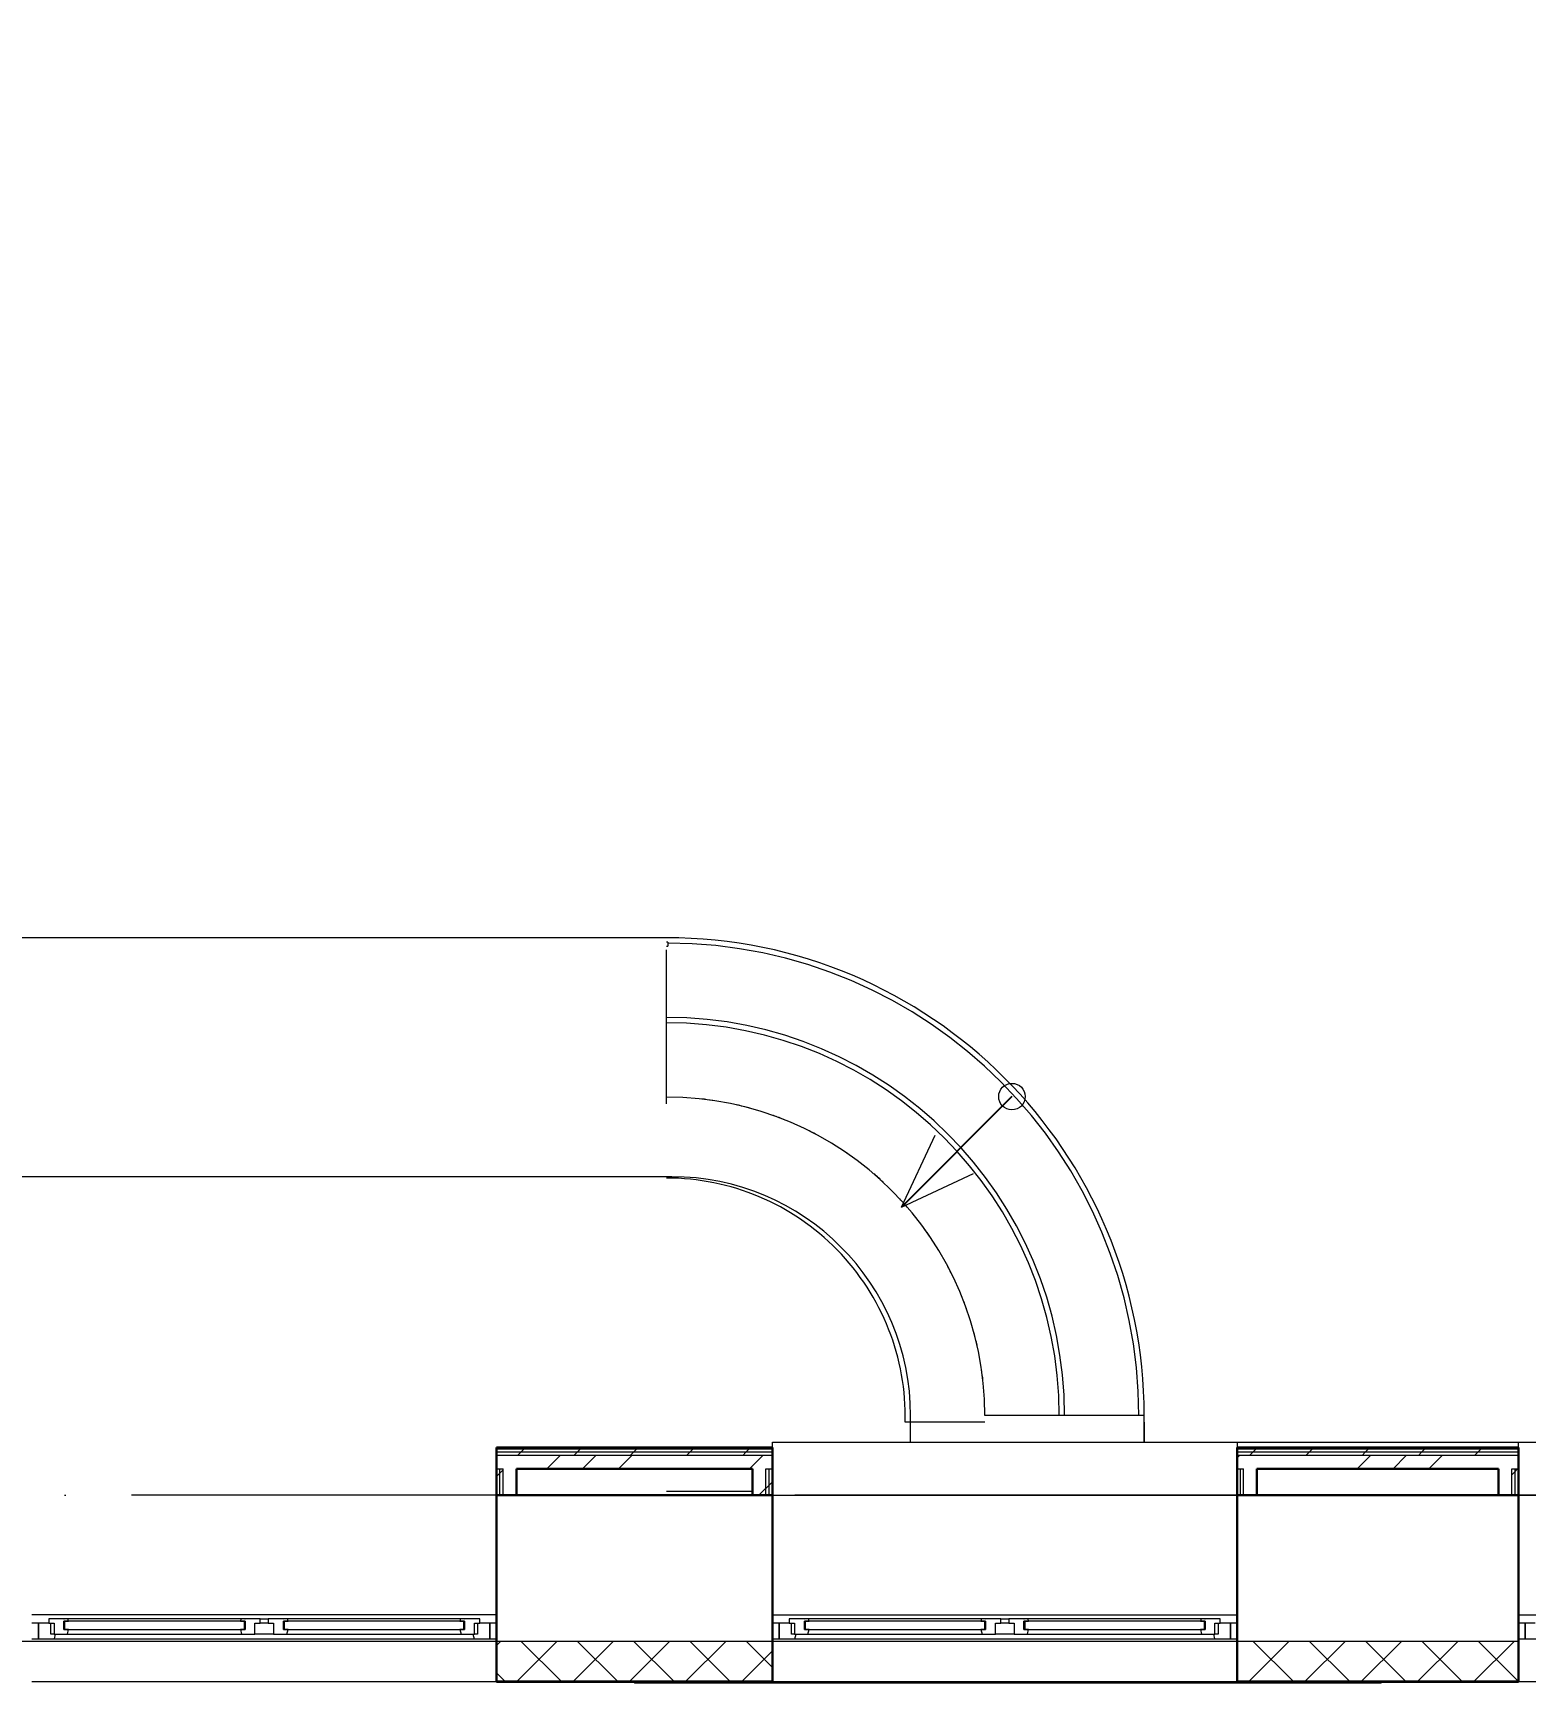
# Model space of a CAD drawing. Header units: millimetres. Extents: x -586848 to 520591, y -385801 to 675781.
# Drawn here: x -33058 to -27437, y -327633 to -321419 of the extents above; entities that cross this region are included whole.
import ezdxf
from ezdxf import colors
from ezdxf.entities.mleader import LeaderData, LeaderLine
from ezdxf.math import Vec2, Vec3

# ---------------------------------------------------------------- set-up
doc = ezdxf.new("R2010")
doc.units = ezdxf.units.MM
doc.linetypes.add('ADSK_Линия сетки', pattern=[25, 20, -2.5, 0, -2.5])
for name, color, linetype, lineweight in [('_ Окна', 7, 'Continuous', 9), ('RC-Выноски', 7, 'Continuous', 0), ('Аннотация', 7, 'Continuous', 18), ('Лестницы', 252, 'Continuous', 9), ('Линии', 7, 'Continuous', 9), ('Ограждение', 252, 'Continuous', 9), ('Окна', 252, 'Continuous', 9), ('Оси', 252, 'Continuous', 9), ('Перекрытие', 252, 'Continuous', 18), ('Стены внутренние', 7, 'Continuous', 18), ('Стены наружные', 7, 'Continuous', 18), ('Стены штриховка', 7, 'Continuous', 9)]:
    doc.layers.add(name, color=color, linetype=linetype, lineweight=lineweight)
doc.layers.add('Узлы', color=7, linetype='Continuous')
doc.styles.add('RubezhCAD', font='', dxfattribs={"oblique": 10})
doc.styles.get('RubezhCAD').set_extended_font_data('GOST type A')

# ---------------------------------------------------------------- blocks, each defined once
blk = doc.blocks.new('2 этаж')
at = {"layer": '_ Окна', "color": 251, "true_color": 0x636466}
for p, q in [((150476, 16478.7), (150451, 16478.7)), ((150476, 16420.7), (150476, 16478.7)), ((150574, 16486.7), (150571, 16486.7)), ((150571, 16486.7), (150571, 16454.7)), ((151251, 16486.7), (150574, 16486.7)), ((150574, 16486.7), (150574, 16454.7)), ((150574, 16454.7), (150574, 16486.7)), ((151251, 16454.7), (151251, 16486.7)), ((151251, 16486.7), (151251, 16454.7)), ((151254, 16486.7), (151251, 16486.7)), ((151254, 16454.7), (151254, 16486.7)), ((151401, 16486.7), (151398, 16486.7)), ((151398, 16486.7), (151398, 16454.7)), ((152078, 16486.7), (151401, 16486.7)), ((151401, 16486.7), (151401, 16454.7)), ((151401, 16454.7), (151401, 16486.7)), ((152078, 16454.7), (152078, 16486.7)), ((152078, 16486.7), (152078, 16454.7)), ((152081, 16486.7), (152078, 16486.7)), ((152081, 16454.7), (152081, 16486.7)), ((152201, 16478.7), (152176, 16478.7)), ((152176, 16478.7), (152176, 16420.7)), ((153266, 16478.7), (153241, 16478.7)), ((153266, 16420.7), (153266, 16478.7)), ((153364, 16486.7), (153361, 16486.7)), ((153361, 16486.7), (153361, 16454.7)), ((154041, 16486.7), (153364, 16486.7)), ((153364, 16486.7), (153364, 16454.7)), ((153364, 16454.7), (153364, 16486.7)), ((154041, 16454.7), (154041, 16486.7)), ((154041, 16486.7), (154041, 16454.7)), ((154044, 16486.7), (154041, 16486.7)), ((154044, 16454.7), (154044, 16486.7)), ((154191, 16486.7), (154188, 16486.7)), ((154188, 16486.7), (154188, 16454.7)), ((154868, 16486.7), (154191, 16486.7)), ((154191, 16486.7), (154191, 16454.7)), ((154191, 16454.7), (154191, 16486.7)), ((154868, 16454.7), (154868, 16486.7)), ((154868, 16486.7), (154868, 16454.7)), ((154871, 16486.7), (154868, 16486.7)), ((154871, 16454.7), (154871, 16486.7)), ((154991, 16478.7), (154966, 16478.7)), ((154966, 16478.7), (154966, 16420.7)), ((156076, 16478.7), (156051, 16478.7)), ((156076, 16420.7), (156076, 16478.7)), ((150451, 16420.7), (150476, 16420.7)), ((150571, 16454.7), (150574, 16454.7)), ((150574, 16454.7), (151251, 16454.7)), ((151251, 16454.7), (151254, 16454.7)), ((151398, 16454.7), (151401, 16454.7)), ((151401, 16454.7), (152078, 16454.7)), ((152078, 16454.7), (152081, 16454.7)), ((152176, 16420.7), (152201, 16420.7)), ((153241, 16420.7), (153266, 16420.7)), ((153361, 16454.7), (153364, 16454.7)), ((153364, 16454.7), (154041, 16454.7)), ((154041, 16454.7), (154044, 16454.7)), ((154188, 16454.7), (154191, 16454.7)), ((154191, 16454.7), (154868, 16454.7)), ((154868, 16454.7), (154871, 16454.7)), ((154966, 16420.7), (154991, 16420.7)), ((156051, 16420.7), (156076, 16420.7))]:
    blk.add_line(p, q, dxfattribs=at)
at = {"layer": '_ Окна', "color": 251, "lineweight": 18, "true_color": 0x636466}
for p, q in [((150514, 16478.7), (150476, 16478.7)), ((150476, 16478.7), (150476, 16420.7)), ((150570, 16495.7), (150514, 16495.7)), ((150514, 16495.7), (150514, 16478.7)), ((150514, 16478.7), (150534, 16478.7)), ((150522, 16437.7), (150522, 16478.7)), ((150534, 16478.7), (150534, 16437.7)), ((150571, 16494.7), (150570, 16495.7)), ((150572, 16495.7), (150571, 16494.7)), ((150571, 16454.7), (150571, 16486.7)), ((150571, 16486.7), (150589, 16486.7)), ((150586.6, 16495.7), (150572, 16495.7)), ((150589, 16486.7), (150586.6, 16495.7)), ((151238.4, 16495.7), (151236, 16486.7)), ((151236, 16486.7), (151254, 16486.7)), ((151253, 16495.7), (151238.4, 16495.7)), ((151254, 16494.7), (151253, 16495.7)), ((151255, 16495.7), (151254, 16494.7)), ((151254, 16486.7), (151254, 16454.7)), ((151311, 16495.7), (151255, 16495.7)), ((151291, 16437.7), (151291, 16478.7)), ((151291, 16478.7), (151311, 16478.7)), ((151311, 16478.7), (151311, 16495.7)), ((151397, 16495.7), (151341, 16495.7)), ((151341, 16495.7), (151341, 16478.7)), ((151341, 16478.7), (151361, 16478.7)), ((151361, 16478.7), (151361, 16437.7)), ((151398, 16494.7), (151397, 16495.7)), ((151399, 16495.7), (151398, 16494.7)), ((151398, 16454.7), (151398, 16486.7)), ((151398, 16486.7), (151416, 16486.7)), ((151413.6, 16495.7), (151399, 16495.7)), ((151416, 16486.7), (151413.6, 16495.7)), ((152065.4, 16495.7), (152063, 16486.7)), ((152063, 16486.7), (152081, 16486.7)), ((152080, 16495.7), (152065.4, 16495.7)), ((152081, 16494.7), (152080, 16495.7)), ((152082, 16495.7), (152081, 16494.7)), ((152081, 16486.7), (152081, 16454.7)), ((152138, 16495.7), (152082, 16495.7)), ((152118, 16437.7), (152118, 16478.7)), ((152118, 16478.7), (152138, 16478.7)), ((152130, 16478.7), (152130, 16437.7)), ((152138, 16478.7), (152138, 16495.7)), ((152176, 16478.7), (152138, 16478.7)), ((152176, 16420.7), (152176, 16478.7)), ((153304, 16478.7), (153266, 16478.7)), ((153266, 16478.7), (153266, 16420.7)), ((153360, 16495.7), (153304, 16495.7)), ((153304, 16495.7), (153304, 16478.7)), ((153304, 16478.7), (153324, 16478.7)), ((153312, 16437.7), (153312, 16478.7)), ((153324, 16478.7), (153324, 16437.7)), ((153361, 16494.7), (153360, 16495.7)), ((153362, 16495.7), (153361, 16494.7)), ((153361, 16454.7), (153361, 16486.7)), ((153361, 16486.7), (153379, 16486.7)), ((153376.6, 16495.7), (153362, 16495.7)), ((153379, 16486.7), (153376.6, 16495.7)), ((154028.4, 16495.7), (154026, 16486.7)), ((154026, 16486.7), (154044, 16486.7)), ((154043, 16495.7), (154028.4, 16495.7)), ((154044, 16494.7), (154043, 16495.7)), ((154045, 16495.7), (154044, 16494.7)), ((154044, 16486.7), (154044, 16454.7)), ((154101, 16495.7), (154045, 16495.7)), ((154081, 16437.7), (154081, 16478.7)), ((154081, 16478.7), (154101, 16478.7)), ((154101, 16478.7), (154101, 16495.7)), ((154187, 16495.7), (154131, 16495.7)), ((154131, 16495.7), (154131, 16478.7)), ((154131, 16478.7), (154151, 16478.7)), ((154151, 16478.7), (154151, 16437.7)), ((154188, 16494.7), (154187, 16495.7)), ((154189, 16495.7), (154188, 16494.7)), ((154188, 16454.7), (154188, 16486.7)), ((154188, 16486.7), (154206, 16486.7)), ((154203.6, 16495.7), (154189, 16495.7)), ((154206, 16486.7), (154203.6, 16495.7)), ((154855.4, 16495.7), (154853, 16486.7)), ((154853, 16486.7), (154871, 16486.7)), ((154870, 16495.7), (154855.4, 16495.7)), ((154871, 16494.7), (154870, 16495.7)), ((154872, 16495.7), (154871, 16494.7)), ((154871, 16486.7), (154871, 16454.7)), ((154928, 16495.7), (154872, 16495.7)), ((154908, 16437.7), (154908, 16478.7)), ((154908, 16478.7), (154928, 16478.7)), ((154920, 16478.7), (154920, 16437.7)), ((154928, 16478.7), (154928, 16495.7)), ((154966, 16478.7), (154928, 16478.7)), ((154966, 16420.7), (154966, 16478.7)), ((156114, 16478.7), (156076, 16478.7)), ((156076, 16478.7), (156076, 16420.7)), ((150476, 16420.7), (150535.5, 16420.7)), ((150534, 16437.7), (150522, 16437.7)), ((150534, 16437.7), (150584.5, 16437.7)), ((150535.5, 16420.7), (150540, 16437.7)), ((150589, 16454.7), (150571, 16454.7)), ((150584.5, 16437.7), (150589, 16454.7)), ((151254, 16454.7), (151236, 16454.7)), ((151236, 16454.7), (151240.6, 16437.7)), ((151240.6, 16437.7), (151291, 16437.7)), ((151361, 16437.7), (151411.5, 16437.7)), ((151416, 16454.7), (151398, 16454.7)), ((151411.5, 16437.7), (151416, 16454.7)), ((152081, 16454.7), (152063, 16454.7)), ((152063, 16454.7), (152067.6, 16437.7)), ((152067.6, 16437.7), (152118, 16437.7)), ((152112, 16437.7), (152116.6, 16420.7)), ((152116.6, 16420.7), (152176, 16420.7)), ((152130, 16437.7), (152118, 16437.7)), ((153266, 16420.7), (153325.5, 16420.7)), ((153324, 16437.7), (153312, 16437.7)), ((153324, 16437.7), (153374.5, 16437.7)), ((153325.5, 16420.7), (153330, 16437.7)), ((153379, 16454.7), (153361, 16454.7)), ((153374.5, 16437.7), (153379, 16454.7)), ((154044, 16454.7), (154026, 16454.7)), ((154026, 16454.7), (154030.6, 16437.7)), ((154030.6, 16437.7), (154081, 16437.7)), ((154151, 16437.7), (154201.5, 16437.7)), ((154206, 16454.7), (154188, 16454.7)), ((154201.5, 16437.7), (154206, 16454.7)), ((154871, 16454.7), (154853, 16454.7)), ((154853, 16454.7), (154857.6, 16437.7)), ((154857.6, 16437.7), (154908, 16437.7)), ((154902, 16437.7), (154906.6, 16420.7)), ((154906.6, 16420.7), (154966, 16420.7)), ((154920, 16437.7), (154908, 16437.7)), ((156076, 16420.7), (156135.5, 16420.7))]:
    blk.add_line(p, q, dxfattribs=at)
at = {"layer": 'Аннотация', "color": 251, "lineweight": 20, "true_color": 0x636466}
for q in [(153853.4, 18317.7), (153998.5, 18172.6)]:
    blk.add_line((153726.6, 18045.8), q, dxfattribs=at)
blk.add_circle((154143.1, 18462.3), 50, dxfattribs=at)
at = {"layer": 'Лестницы', "color": 251, "true_color": 0x636466}
for radius, start, end in [(1800, 0, 90), (1780, 0, 89.8388), (1500, 0, 90), (1480, 0, 90), (1200, 81.63383, 83.64221), (1200, 74.94117, 77.22402), (1200, 68.48795, 70.6478), (1200, 62.115, 63.34649), (1200, 54.02414, 55.76607), (1200, 47.12911, 49.37361), (1200, 40.62639, 42.87089), (1200, 34.23393, 35.97586), (1200, 26.65351, 27.885), (1200, 19.3522, 21.51205), (1200, 12.77598, 15.05883), (1200, 6.35779, 8.36617)]:
    blk.add_arc((152841.3, 17260.7), radius, start, end, dxfattribs=at)
at = {"layer": 'Линии', "color": 251, "ltscale": 100, "true_color": 0x636466}
for p, q in [((152841.3, 18435.7), (152841.3, 19015.7)), ((154041.3, 17235.7), (153741.1, 17235.7)), ((154641.3, 17235.7), (154641.3, 17160.7))]:
    blk.add_line(p, q, dxfattribs=at)
at = {"layer": 'Линии', "color": 251, "true_color": 0x636466}
blk.add_arc((152841.3, 17255.7), 900, 358.72666, 90, dxfattribs=at)
at = {"layer": 'Ограждение', "color": 251, "true_color": 0x636466}
for p, q in [((152841.3, 19060.7), (139936, 19060.7)), ((152846.3, 19044), (152841.3, 19044)), ((152841.3, 19029), (152846.3, 19029)), ((152846.3, 19044), (152846.3, 19029)), ((152841.3, 18160.7), (138751, 18160.7)), ((153241, 17140.7), (153241, 17160.7)), ((153241, 17160.7), (158366, 17160.7)), ((153241, 17140.7), (153241, 17160.7)), ((153241, 17160.7), (154991, 17160.7)), ((154991, 17160.7), (154991, 17140.7)), ((156051, 17140.7), (156051, 17160.7)), ((156051, 17160.7), (157801, 17160.7)), ((153241, 16960.7), (154991, 16960.7)), ((156051, 16960.7), (157801, 16960.7)), ((152201, 16510.7), (150451, 16510.7)), ((153241, 16510.7), (154991, 16510.7)), ((156051, 16510.7), (157801, 16510.7))]:
    blk.add_line(p, q, dxfattribs=at)
at = {"layer": 'Окна', "color": 251, "true_color": 0x636466}
for p, q in [((150572, 16495.7), (150570, 16495.7)), ((151238.4, 16495.7), (150586.6, 16495.7)), ((151255, 16495.7), (151253, 16495.7)), ((151311, 16495.7), (151341, 16495.7)), ((151341, 16478.7), (151311, 16478.7)), ((151399, 16495.7), (151397, 16495.7)), ((152065.4, 16495.7), (151413.6, 16495.7)), ((152082, 16495.7), (152080, 16495.7)), ((153362, 16495.7), (153360, 16495.7)), ((154028.4, 16495.7), (153376.6, 16495.7)), ((154045, 16495.7), (154043, 16495.7)), ((154101, 16495.7), (154131, 16495.7)), ((154131, 16478.7), (154101, 16478.7)), ((154189, 16495.7), (154187, 16495.7)), ((154855.4, 16495.7), (154203.6, 16495.7)), ((154872, 16495.7), (154870, 16495.7)), ((150535.5, 16420.7), (152116.6, 16420.7)), ((150584.5, 16437.7), (151240.6, 16437.7)), ((151361, 16437.7), (151291, 16437.7)), ((151411.5, 16437.7), (152067.6, 16437.7)), ((153325.5, 16420.7), (154906.6, 16420.7)), ((153374.5, 16437.7), (154030.6, 16437.7)), ((154151, 16437.7), (154081, 16437.7)), ((154201.5, 16437.7), (154857.6, 16437.7))]:
    blk.add_line(p, q, dxfattribs=at)
at = {"layer": 'Оси', "color": 251, "linetype": 'ADSK_Линия сетки', "ltscale": 100, "true_color": 0x636466}
blk.add_line((165326, 16960.7), (93603.7, 16960.7), dxfattribs=at)
at = {"layer": 'Перекрытие', "color": 251, "ltscale": 100, "true_color": 0x636466}
for p, q in [((152861.3, 18160.7), (152841.3, 18160.7)), ((153761.3, 17160.7), (153761.3, 17260.7)), ((154641.3, 17260.7), (154041.3, 17260.7)), ((154641.3, 17160.7), (154641.3, 17260.7))]:
    blk.add_line(p, q, dxfattribs=at)
at = {"layer": 'Перекрытие', "color": 251, "true_color": 0x636466}
for centre, radius in [((152841.3, 17260.7), 1200), ((152861.3, 17260.7), 900)]:
    blk.add_arc(centre, radius, 0, 90, dxfattribs=at)
at = {"layer": 'Стены внутренние', "color": 251, "lineweight": 30, "true_color": 0x636466}
for p, q in [((152201, 16960.7), (152201, 16258.7)), ((152276, 16960.7), (153166, 16960.7)), ((153241, 16960.7), (153241, 16258.7)), ((154991, 16960.7), (154991, 16258.7)), ((155976, 16960.7), (155066, 16960.7)), ((156051, 16960.7), (156051, 16258.7)), ((152201, 16258.7), (153241, 16258.7)), ((154991, 16258.7), (156051, 16258.7))]:
    blk.add_line(p, q, dxfattribs=at)
at = {"layer": 'Стены внутренние', "color": 251, "true_color": 0x636466}
for p, q in [((156051, 16410.7), (149386, 16410.7)), ((152201, 16258.7), (150451, 16258.7)), ((154991, 16258.7), (153241, 16258.7)), ((157801, 16258.7), (156051, 16258.7))]:
    blk.add_line(p, q, dxfattribs=at)
at = {"layer": 'Стены внутренние', "color": 251, "linetype": 'Continuous', "lineweight": 9, "true_color": 0x636466}
for p, q in [((152201, 16395.4), (152216.4, 16410.7)), ((152278.5, 16260.7), (152428.5, 16410.7)), ((152444.3, 16260.7), (152294.3, 16410.7)), ((152490.6, 16260.7), (152640.6, 16410.7)), ((152656.4, 16260.7), (152506.4, 16410.7)), ((152702.8, 16260.7), (152852.8, 16410.7)), ((152868.6, 16260.7), (152718.6, 16410.7)), ((152914.9, 16260.7), (153064.9, 16410.7)), ((153080.7, 16260.7), (152930.7, 16410.7)), ((153239, 16314.6), (153142.8, 16410.7)), ((155036.2, 16260.7), (155186.2, 16410.7)), ((155202, 16260.7), (155052, 16410.7)), ((155248.3, 16260.7), (155398.3, 16410.7)), ((155414.2, 16260.7), (155264.2, 16410.7)), ((155460.5, 16260.7), (155610.5, 16410.7)), ((155626.3, 16260.7), (155476.3, 16410.7)), ((155672.6, 16260.7), (155822.6, 16410.7)), ((155838.4, 16260.7), (155688.4, 16410.7)), ((155884.7, 16260.7), (156034.7, 16410.7)), ((156049, 16262.3), (155900.6, 16410.7)), ((153127, 16260.7), (153241, 16374.7)), ((152201, 16332.5), (152203, 16332.5)), ((152232.2, 16260.7), (152203, 16289.9)), ((155998.7, 16258.7), (155997.5, 16260.7))]:
    blk.add_line(p, q, dxfattribs=at)
at = {"layer": 'Стены наружные', "color": 251, "lineweight": 30, "true_color": 0x636466}
for p, q in [((153241, 17140.7), (152201, 17140.7)), ((152201, 16960.7), (152201, 17140.7)), ((153241, 17140.7), (153241, 16960.7)), ((156051, 17140.7), (154991, 17140.7)), ((154991, 16960.7), (154991, 17140.7)), ((156051, 17140.7), (156051, 16960.7)), ((152276, 17060.7), (153166, 17060.7)), ((152276, 17060.7), (152276, 16960.7)), ((153166, 16960.7), (153166, 17060.7)), ((155066, 17060.7), (155976, 17060.7)), ((155066, 17060.7), (155066, 16960.7)), ((155976, 16960.7), (155976, 17060.7)), ((152201, 16960.7), (152276, 16960.7)), ((153166, 16960.7), (153241, 16960.7)), ((154991, 16960.7), (155066, 16960.7)), ((155976, 16960.7), (156051, 16960.7))]:
    blk.add_line(p, q, dxfattribs=at)
at = {"layer": 'Стены наружные', "color": 251, "linetype": 'Continuous', "lineweight": 9, "true_color": 0x636466}
for p, q in [((152280, 17110.7), (152292.5, 17123.2)), ((152292.5, 17123.2), (152305, 17135.7)), ((152390.6, 17060.7), (152440.6, 17110.7)), ((152492.1, 17110.7), (152504.6, 17123.2)), ((152504.6, 17123.2), (152517.1, 17135.7)), ((152517.1, 17135.7), (152522.1, 17140.7)), ((152525.5, 17060.7), (152575.5, 17110.7)), ((152660.5, 17060.7), (152710.5, 17110.7)), ((152704.2, 17110.7), (152716.7, 17123.2)), ((152716.7, 17123.2), (152729.2, 17135.7)), ((152916.4, 17110.7), (152928.9, 17123.2)), ((152928.9, 17123.2), (152941.4, 17135.7)), ((152941.4, 17135.7), (152946.4, 17140.7)), ((153128.5, 17110.7), (153141, 17123.2)), ((153141, 17123.2), (153153.5, 17135.7)), ((153153.9, 17060.7), (153203.9, 17110.7)), ((154991, 17101.3), (155000.4, 17110.7)), ((155037.7, 17110.7), (155050.2, 17123.2)), ((155050.2, 17123.2), (155062.7, 17135.7)), ((155062.7, 17135.7), (155067.7, 17140.7)), ((155249.8, 17110.7), (155262.3, 17123.2)), ((155262.3, 17123.2), (155274.8, 17135.7)), ((155443.9, 17060.7), (155493.9, 17110.7)), ((155461.9, 17110.7), (155474.4, 17123.2)), ((155474.4, 17123.2), (155486.9, 17135.7)), ((155486.9, 17135.7), (155491.9, 17140.7)), ((155578.8, 17060.7), (155628.8, 17110.7)), ((155674.1, 17110.7), (155686.6, 17123.2)), ((155686.6, 17123.2), (155699.1, 17135.7)), ((155713.8, 17060.7), (155763.8, 17110.7)), ((155886.2, 17110.7), (155898.7, 17123.2)), ((155898.7, 17123.2), (155911.2, 17135.7)), ((155911.2, 17135.7), (155916.2, 17140.7)), ((152201, 17031.8), (152213.5, 17044.3)), ((152213.5, 17044.3), (152226, 17056.8)), ((156026, 17038.4), (156038.5, 17050.9)), ((156038.5, 17050.9), (156048.3, 17060.7)), ((153188.9, 16960.7), (153216, 16987.9)), ((153216, 16986.1), (153228.5, 16998.6)), ((153228.5, 16998.6), (153241, 17011.1))]:
    blk.add_line(p, q, dxfattribs=at)
at = {"layer": 'Стены наружные', "color": 251, "true_color": 0x636466}
for p, q in [((152841.3, 16975.7), (153166, 16975.7)), ((152721, 16258.7), (152721, 16253.7)), ((155533.5, 16253.7), (152721, 16253.7)), ((152735.9, 16253.7), (152735.9, 16258.7)), ((153241, 16258.7), (153241, 16253.7)), ((154991, 16253.7), (154991, 16258.7)), ((155533.5, 16253.7), (155533.5, 16258.7))]:
    blk.add_line(p, q, dxfattribs=at)
at = {"layer": 'Стены штриховка', "color": 251, "true_color": 0x636466}
for p, q in [((152201, 17135.7), (153241, 17135.7)), ((153241, 17135.7), (152201, 17135.7)), ((153241, 17123.2), (152201, 17123.2)), ((153241, 17110.7), (152201, 17110.7)), ((154991, 17135.7), (156051, 17135.7)), ((156051, 17135.7), (154991, 17135.7)), ((156051, 17123.2), (154991, 17123.2)), ((156051, 17110.7), (154991, 17110.7)), ((152201, 17060.7), (152226, 17060.7)), ((152213.5, 16960.7), (152213.5, 17060.7)), ((152226, 16960.7), (152226, 17060.7)), ((153216, 16960.7), (153216, 17060.7)), ((153216, 17060.7), (153241, 17060.7)), ((153228.5, 16960.7), (153228.5, 17060.7)), ((154991, 17060.7), (155016, 17060.7)), ((155003.5, 16960.7), (155003.5, 17060.7)), ((155016, 16960.7), (155016, 17060.7)), ((156026, 16960.7), (156026, 17060.7)), ((156026, 17060.7), (156051, 17060.7)), ((156038.5, 16960.7), (156038.5, 17060.7)), ((152203, 16334.7), (152201, 16334.7)), ((152203, 16260.7), (152203, 16334.7)), ((153241, 16334.7), (153239, 16334.7)), ((153239, 16334.7), (153239, 16260.7)), ((154993, 16334.7), (154991, 16334.7)), ((154993, 16260.7), (154993, 16334.7)), ((156051, 16334.7), (156049, 16334.7)), ((156049, 16334.7), (156049, 16260.7)), ((153239, 16260.7), (152203, 16260.7)), ((156049, 16260.7), (154993, 16260.7))]:
    blk.add_line(p, q, dxfattribs=at)
at = {"layer": 'Узлы', "color": 251, "true_color": 0x636466}
blk.add_line((154143.1, 18462.3), (153726.6, 18045.8), dxfattribs=at)

msp = doc.modelspace()

# ---------------------------------------------------------------- block references
msp.add_blockref('2 этаж', (-183513.2, -343887.1))

# ---------------------------------------------------------------- leaders
at = {"layer": 'RC-Выноски', "linetype": 'Continuous', "ltscale": 15}
ml = msp.add_multileader_mtext('Standard', dxfattribs=at)
ml.set_content('{\\H0.91667x;РЦ12 - }КПСВВнг(А)-LSLTx 1x2x1,0', color=256, style='RubezhCAD')
ml.set_leader_properties()
ml.build(insert=Vec2(0, 0))
ml.multileader.update_dxf_attribs({"has_text_frame": 1, "text_left_attachment_type": 6, "text_right_attachment_type": 6, "dogleg_length": 2, "arrow_head_size": 400, "scale": 100})
ctx = ml.context
ctx.base_point, ctx.scale, ctx.char_height, ctx.arrow_head_size, ctx.landing_gap_size, ctx.plane_origin = Vec3(-44414.1, -321828.4), 100, 250, 400, 100, Vec3(-572042.3, -360545)
ctx.left_attachment, ctx.right_attachment = 6, 6
notes = []
notes.append((ctx, [(0, (1, 1, 0), (-44614.1, -321828.4), (1, 0), 200, [(0, [(-45599.2, -319892.1)], 0, [])])]))
ctx.mtext.insert, ctx.mtext.width, ctx.mtext.flow_direction = Vec3(-44314.1, -321528.4), 5324.915, 5
for ctx, leaders in notes:
    for number, flags, end, landing, length, lines in leaders:
        leader = LeaderData()
        leader.index, (leader.has_last_leader_line, leader.has_dogleg_vector, leader.attachment_direction) = number, flags
        leader.last_leader_point, leader.dogleg_vector, leader.dogleg_length = Vec3(end), Vec3(landing), length
        for number, points, colour, breaks in lines:
            line = LeaderLine()
            line.index, line.vertices, line.color, line.breaks = number, Vec3.list(points), colors.encode_raw_color(colour), breaks
            leader.lines.append(line)
        ctx.leaders.append(leader)

doc.saveas('drawing.dxf')
